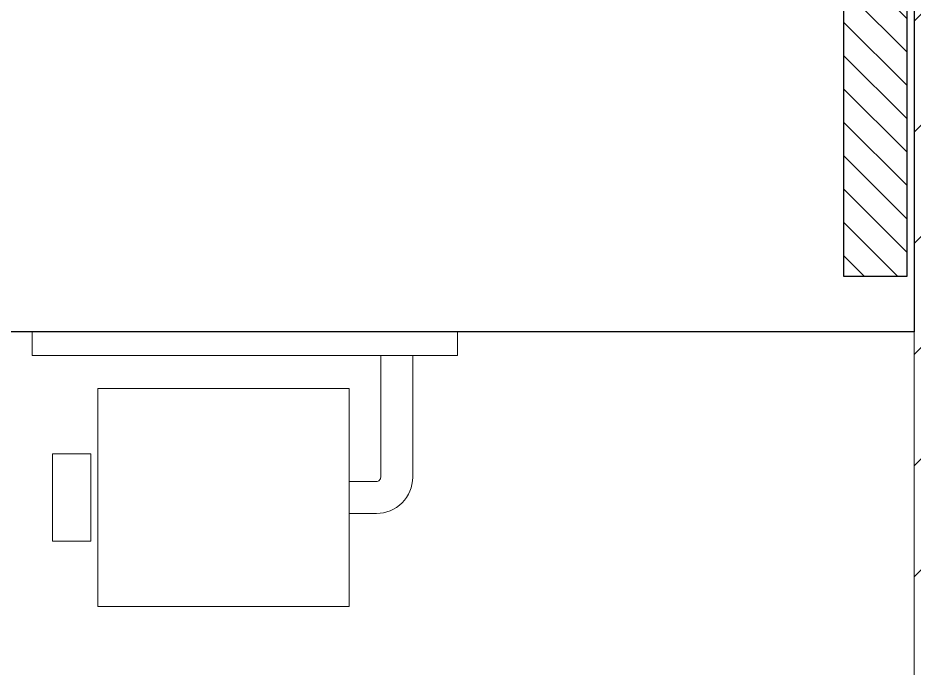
# Model space of a CAD drawing. Header units: inches. Extents: x 0 to 2865, y 0 to 4378.
# Drawn here: x 1334.04 to 1348.3, y 2357.93 to 2368.27 of the extents above; entities that cross this region are included whole.
import ezdxf

# ---------------------------------------------------------------- set-up
doc = ezdxf.new("R2010")
doc.units = ezdxf.units.IN
doc.layers.add('A-WALL', color=113, linetype='Continuous', lineweight=9)
doc.layers.add('I-FURN', color=8, linetype='Continuous')

msp = doc.modelspace()

# ---------------------------------------------------------------- hatches: boundary and pattern name
at = {"layer": 'A-WALL', "lineweight": 5, "transparency": 33554636}
h = msp.add_hatch(dxfattribs=at)
h.set_pattern_fill('ANSI31', color=8, scale=10, angle=180)
h.set_pattern_definition([(225, (-17560.1397, -853.0564), (0.88388348, -0.88388348), [])])
h.paths.add_polyline_path([(1352.799, 2397.776), (1321.299, 2397.776), (1321.299, 2393.276), (1348.299, 2393.276), (1348.299, 2300.276), (1352.799, 2300.276)])
at = {"layer": 'I-FURN', "lineweight": 5, "ltscale": 100, "transparency": 33554636}
h = msp.add_hatch(dxfattribs=at)
h.set_pattern_fill('ANSI31', color=8, scale=3, angle=630)
h.set_pattern_definition([(315, (18672.7096, -1852.87326), (0.265165043, 0.265165043), [])])
h.paths.add_polyline_path([(1348.183, 2392.157), (1347.183, 2392.157), (1347.183, 2364.157), (1348.183, 2364.157)])

# ---------------------------------------------------------------- linework, layer by layer
at = {"layer": 'A-WALL', "color": 8, "lineweight": 5, "transparency": 33554636}
msp.add_lwpolyline([(1352.799, 2397.776), (1321.299, 2397.776), (1321.299, 2393.276), (1348.299, 2393.276), (1348.299, 2300.276), (1352.799, 2300.276)], close=True, dxfattribs=at)
at = {"layer": 'I-FURN', "color": 8, "transparency": 33554636}
msp.add_lwpolyline([(1348.299, 2393.276), (1348.299, 2363.276), (1327.645, 2363.276, -0.414214), (1326.282, 2364.639), (1326.282, 2393.276)], format="xyb", close=True, dxfattribs=at)
msp.add_lwpolyline([(1347.183, 2392.157), (1348.183, 2392.157), (1348.183, 2364.157), (1347.183, 2364.157)], close=True, dxfattribs=at)
at = {"layer": 'I-FURN', "color": 8, "lineweight": 5, "transparency": 33554636}
for points in [[(1334.271, 2363.276), (1341.038, 2363.276), (1341.038, 2362.903), (1334.271, 2362.903)], [(1335.313, 2362.377), (1339.313, 2362.377), (1339.313, 2358.909), (1335.313, 2358.909)], [(1335.203, 2361.338), (1334.595, 2361.338), (1334.595, 2359.948), (1335.203, 2359.948)]]:
    msp.add_lwpolyline(points, close=True, dxfattribs=at)
msp.add_lwpolyline([(1339.313, 2360.897), (1339.746, 2360.897, 0.414214), (1339.814, 2360.965), (1339.814, 2362.903), (1340.323, 2362.903), (1340.323, 2360.965, -0.414214), (1339.746, 2360.389), (1339.313, 2360.389)], format="xyb", dxfattribs=at)

doc.saveas('drawing.dxf')
